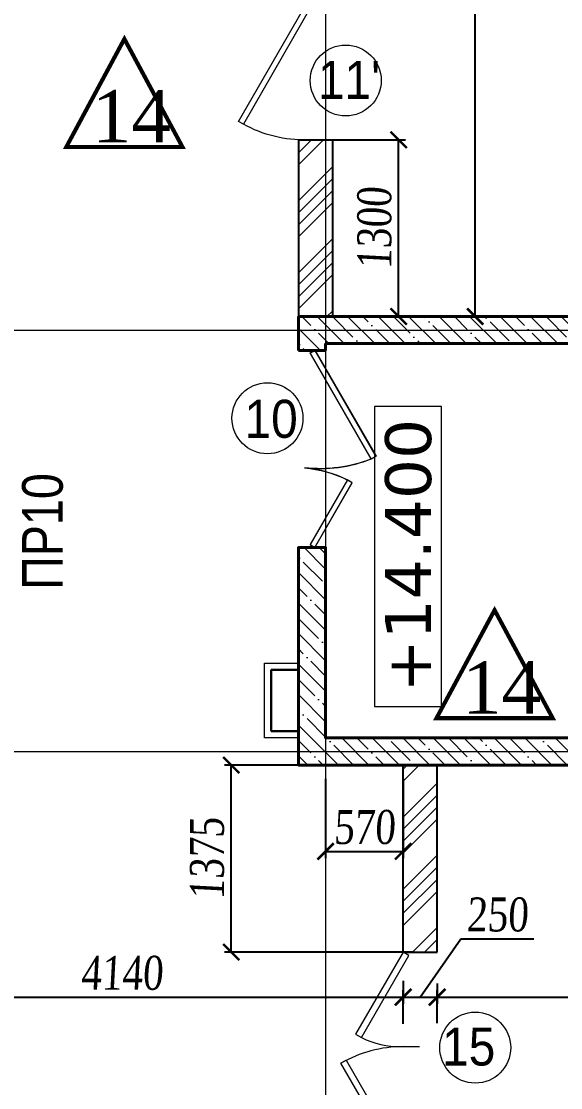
# Model space of a CAD drawing. Header units: inches. Extents: x -407541 to 6688123, y -998590 to 1205599.
# Drawn here: x 174163 to 178133, y 225365 to 233208 of the extents above; entities that cross this region are included whole.
import ezdxf

# ---------------------------------------------------------------- set-up
doc = ezdxf.new("R2010")
doc.units = ezdxf.units.IN
doc.header["$MEASUREMENT"] = 0
doc.linetypes.add('ACAD_ISO04W100', pattern=[30, 24, -3, 0, -3])
for name, color, linetype, lineweight in [('ведомость проемов', 3, 'Continuous', 9), ('гипрок', 35, 'Continuous', 15), ('двери', 123, 'Continuous', 13), ('Дырки ВК', 26, 'Continuous', 30), ('марки полов', 140, 'Continuous', 5), ('МОНОЛИТ', 5, 'Continuous', 40), ('Оси', 254, 'ACAD_ISO04W100', 5), ('отметки', 50, 'Continuous', 13), ('ПЕРЕГОРОДКА', 7, 'Continuous', 25), ('Перемычки', 21, 'Continuous', 13), ('размер внутр', 142, 'Continuous', 5), ('Штриховка', 7, 'Continuous', 9), ('ШТРИХОВКА КИРПИЧ', 30, 'Continuous', 9)]:
    doc.layers.add(name, color=color, linetype=linetype, lineweight=lineweight)
doc.styles.get("Standard").update_dxf_attribs({"font": 'arial.ttf'})
doc.styles.add('style1', font='arial.ttf', dxfattribs={"width": 0.9, "height": 500})
doc.styles.add('STYLE2', font='times.ttf', dxfattribs={"width": 0.8, "oblique": 3})
doc.styles.add('стиль1', font='times.ttf')
doc.dimstyles.new('vnytren', dxfattribs={"dimtxt": 250, "dimasz": 120, "dimexe": 50, "dimexo": 0, "dimgap": 50, "dimtad": 1, "dimdec": 0, "dimzin": 0, "dimdsep": 46, "dimtxsty": 'STYLE2', "dimblk": 'ARCHTICK', "dimcen": 0, "dimadec": 0, "dimazin": 0, "dimtfac": 1, "dimtdec": 0, "dimtmove": 1, "dimatfit": 2, "dimldrblk": 'DOT', "dimfxl": 1, "dimtolj": 1, "dimtzin": 0, "dimarcsym": 0})

# ---------------------------------------------------------------- blocks, each defined once
blk = doc.blocks.new('DVER 2')
at = {"layer": 'двери'}
for p, q in [((6356188.8, 594490.7), (6356068.8, 594490.7)), ((6356188.8, 593040.7), (6356068.8, 593040.7))]:
    blk.add_line(p, q, dxfattribs=at)
for points in [[(6356068.8, 594490.7), (6355618.8, 593711.3), (6355653.5, 593691.3), (6356103.5, 594470.7), (6356068.8, 594490.7)], [(6356068.8, 593040.7), (6355793.8, 593517), (6355828.5, 593537), (6356103.5, 593060.7), (6356068.8, 593040.7)]]:
    blk.add_lwpolyline(points, dxfattribs=at)
for centre, radius, start, end in [((6356027.7, 594627.8), 1008.5, 248.21852, 276.66828), ((6356214.1, 592773.8), 855.2, 94.65037, 116.80634)]:
    blk.add_arc(centre, radius, start, end, dxfattribs=at)
blk = doc.blocks.new('_ARCHTICK')
at = {"color": 0, "linetype": 'ByBlock', "const_width": 0.15}
blk.add_lwpolyline([(-0.5, -0.5), (0.5, 0.5)], dxfattribs=at)
blk = doc.blocks.new('*D1535')
at = {"layer": 'размер внутр', "color": 0, "lineweight": -2, "transparency": 16777216}
for p, q in [((176973, 226149.9), (176973, 225980.5)), ((172833.2, 226124.1), (172833.2, 225980.5)), ((172833.2, 226030.5), (176973, 226030.5))]:
    blk.add_line(p, q, dxfattribs=at)
at = {"layer": 'размер внутр', "color": 0, "lineweight": -2, "transparency": 16777216, "xscale": 120, "yscale": 120, "zscale": 120, "rotation": 180}
blk.add_blockref('_ARCHTICK', (172833.2, 226030.5), dxfattribs=at)
at = {"layer": 'размер внутр', "color": 0, "lineweight": -2, "transparency": 16777216, "xscale": 120, "yscale": 120, "zscale": 120}
blk.add_blockref('_ARCHTICK', (176973, 226030.5), dxfattribs=at)
at = {"layer": 'размер внутр', "color": 0, "transparency": 16777216, "insert": (174903.1, 226207.7), "char_height": 250, "attachment_point": 5, "style": 'STYLE2'}
blk.add_mtext('\\A1;4140', dxfattribs=at)
blk = doc.blocks.new('_Dot')
at = {"color": 0, "linetype": 'ByBlock', "lineweight": -2}
blk.add_line((-0.5, 0), (-1, 0), dxfattribs=at)
at = {"color": 0, "linetype": 'ByBlock', "const_width": 0.5}
blk.add_lwpolyline([(-0.25, 0, 1), (0.25, 0, 1)], format="xyb", close=True, dxfattribs=at)
blk = doc.blocks.new('*D1536')
at = {"layer": 'размер внутр', "color": 0, "lineweight": -2, "transparency": 16777216}
for p, q in [((177099.8, 226031.6), (177397.2, 226460)), ((177397.2, 226460), (177936.3, 226460)), ((176974.8, 225834.4), (176974.8, 226081.6)), ((177224.8, 225840.5), (177224.8, 226081.6)), ((176974.8, 226031.6), (177224.8, 226031.6))]:
    blk.add_line(p, q, dxfattribs=at)
at = {"layer": 'размер внутр', "color": 0, "lineweight": -2, "transparency": 16777216, "xscale": 120, "yscale": 120, "zscale": 120, "rotation": 180}
blk.add_blockref('_ARCHTICK', (176974.8, 226031.6), dxfattribs=at)
at = {"layer": 'размер внутр', "color": 0, "lineweight": -2, "transparency": 16777216, "xscale": 120, "yscale": 120, "zscale": 120}
blk.add_blockref('_ARCHTICK', (177224.8, 226031.6), dxfattribs=at)
at = {"layer": 'размер внутр', "color": 0, "transparency": 16777216, "insert": (177666.8, 226637.2), "char_height": 250, "attachment_point": 5, "style": 'STYLE2'}
blk.add_mtext('\\A1;250', dxfattribs=at)
blk = doc.blocks.new('*D1537')
at = {"layer": 'размер внутр', "color": 0, "lineweight": -2, "transparency": 16777216}
for p, q in [((185053.3, 226285.4), (185053.3, 225980.5)), ((177223.8, 226131.6), (177223.8, 225980.5)), ((177223.8, 226030.5), (185053.3, 226030.5))]:
    blk.add_line(p, q, dxfattribs=at)
at = {"layer": 'размер внутр', "color": 0, "lineweight": -2, "transparency": 16777216, "xscale": 120, "yscale": 120, "zscale": 120, "rotation": 180}
blk.add_blockref('_ARCHTICK', (177223.8, 226030.5), dxfattribs=at)
at = {"layer": 'размер внутр', "color": 0, "lineweight": -2, "transparency": 16777216, "xscale": 120, "yscale": 120, "zscale": 120}
blk.add_blockref('_ARCHTICK', (185053.3, 226030.5), dxfattribs=at)
at = {"layer": 'размер внутр', "color": 0, "transparency": 16777216, "insert": (181138.6, 226208), "char_height": 250, "attachment_point": 5, "style": 'STYLE2'}
blk.add_mtext('\\A1;7830', dxfattribs=at)
blk = doc.blocks.new('*D1538')
at = {"layer": 'размер внутр', "color": 0, "lineweight": -2, "transparency": 16777216}
for p, q in [((176674.9, 227737.6), (175658.6, 227737.6)), ((175708.6, 226362.2), (175708.6, 227737.6)), ((177051.1, 226362.2), (175658.6, 226362.2))]:
    blk.add_line(p, q, dxfattribs=at)
at = {"layer": 'размер внутр', "color": 0, "lineweight": -2, "transparency": 16777216, "xscale": 120, "yscale": 120, "zscale": 120}
for p, rotation in [((175708.6, 227737.6), 90), ((175708.6, 226362.2), 270)]:
    blk.add_blockref('_ARCHTICK', p, dxfattribs=dict(at, rotation=rotation))
at = {"layer": 'размер внутр', "color": 0, "transparency": 16777216, "insert": (175531.1, 227049.9), "char_height": 250, "attachment_point": 5, "rotation": 90, "style": 'STYLE2'}
blk.add_mtext('\\A1;1375', dxfattribs=at)
blk = doc.blocks.new('*D1570')
at = {"layer": 'размер внутр', "color": 0, "lineweight": -2, "transparency": 16777216}
for p, q in [((176603.4, 236737.2), (177553.9, 236737.2)), ((177503.9, 231037.2), (177503.9, 236737.2)), ((176635.9, 231037.2), (177553.9, 231037.2))]:
    blk.add_line(p, q, dxfattribs=at)
at = {"layer": 'размер внутр', "color": 0, "lineweight": -2, "transparency": 16777216, "xscale": 120, "yscale": 120, "zscale": 120}
for p, rotation in [((177503.9, 236737.2), 90), ((177503.9, 231037.2), 270)]:
    blk.add_blockref('_ARCHTICK', p, dxfattribs=dict(at, rotation=rotation))
at = {"layer": 'размер внутр', "color": 0, "transparency": 16777216, "insert": (177326.3, 233887.2), "char_height": 250, "attachment_point": 5, "rotation": 90, "style": 'STYLE2'}
blk.add_mtext('\\A1;5700', dxfattribs=at)
blk = doc.blocks.new('*D3185')
at = {"layer": 'размер внутр', "color": 0, "lineweight": -2, "ltscale": 0.1, "transparency": 16777216}
for p, q in [((176323.1, 232336.7), (176990.4, 232336.7)), ((176940.4, 231037.2), (176940.4, 232336.7)), ((176323, 231037.2), (176990.4, 231037.2))]:
    blk.add_line(p, q, dxfattribs=at)
at = {"layer": 'размер внутр', "color": 0, "lineweight": -2, "ltscale": 0.1, "transparency": 16777216, "xscale": 120, "yscale": 120, "zscale": 120}
for p, rotation in [((176940.4, 232336.7), 90), ((176940.4, 231037.2), 270)]:
    blk.add_blockref('_ARCHTICK', p, dxfattribs=dict(at, rotation=rotation))
at = {"layer": 'размер внутр', "color": 0, "ltscale": 0.1, "transparency": 16777216, "insert": (176763.2, 231687), "char_height": 250, "attachment_point": 5, "rotation": 90, "style": 'STYLE2'}
blk.add_mtext('\\A1;1300', dxfattribs=at)
blk = doc.blocks.new('DVER 4(!)')
at = {"layer": 'двери'}
for points in [[(6388679.9, 630569.8), (6388559.9, 630569.8)], [(6388645.3, 630549.8), (6389150.3, 629675.1), (6389184.9, 629695.1), (6388679.9, 630569.8), (6388645.3, 630549.8)], [(6388679.9, 629559.8), (6388559.9, 629559.8)]]:
    blk.add_lwpolyline(points, dxfattribs=at)
blk.add_arc((6388706.2, 630469.7), 910.3, 268.34833, 299.20183, dxfattribs=at)
blk = doc.blocks.new('12')
at = {"layer": 'двери'}
for p, q in [((0, 0), (0, 120)), ((695.6, 15.2), (695.6, 120)), ((695.6, -15.2), (695.6, 120)), ((1610, 0), (1610, 120)), ((24.4, 42.3), (0, 0)), ((0, 0), (604.5, -349)), ((629, -306.7), (24.4, 42.3)), ((604.5, -349), (629, -306.7))]:
    blk.add_line(p, q, dxfattribs=at)
blk.add_lwpolyline([(1610, 0), (818.1, -457.2), (795.9, -418.7), (1587.8, 38.5)], close=True, dxfattribs=at)
blk.add_arc((1610, 0), 914.4, 180, 210, dxfattribs=at)
blk.add_ellipse((25, -15.2), major_axis=(474.2, 474.2), ratio=1, start_param=5.048184, end_param=5.497787, dxfattribs=at)
blk = doc.blocks.new('*D3326')
at = {"layer": 'размер внутр', "color": 0, "lineweight": -2, "transparency": 16777216}
for p, q in [((176403.2, 227637.2), (176403.2, 227053)), ((176973.2, 227637.2), (176973.2, 227053)), ((176403.2, 227103), (176973.2, 227103))]:
    blk.add_line(p, q, dxfattribs=at)
at = {"layer": 'размер внутр', "color": 0, "lineweight": -2, "transparency": 16777216, "xscale": 120, "yscale": 120, "zscale": 120, "rotation": 180}
blk.add_blockref('_ARCHTICK', (176403.2, 227103), dxfattribs=at)
at = {"layer": 'размер внутр', "color": 0, "lineweight": -2, "transparency": 16777216, "xscale": 120, "yscale": 120, "zscale": 120}
blk.add_blockref('_ARCHTICK', (176973.2, 227103), dxfattribs=at)
at = {"layer": 'размер внутр', "color": 0, "transparency": 16777216, "insert": (176688.2, 227280.5), "char_height": 250, "attachment_point": 5, "style": 'STYLE2'}
blk.add_mtext('\\A1;570', dxfattribs=at)

msp = doc.modelspace()

# ---------------------------------------------------------------- hatches: boundary and pattern name
at = {"layer": 'Штриховка', "ltscale": 0.1}
h = msp.add_hatch(dxfattribs=at)
h.set_pattern_fill('ANSI35', color=256, scale=25, style=0)
h.set_pattern_definition([(135, (498826.57, 318050.7), (112.2532, 112.2532), []), (135, (498714.31, 318050.7), (112.2532, 112.2532), [198.4375, -39.6875, 0, -39.6875])])
h.paths.add_polyline_path([(183003.2, 230937.2), (183203, 230937.2), (183203, 230599.8), (183003.2, 230599.8)])
h.paths.add_polyline_path([(183003.2, 231037.6), (183203, 231037.6), (183203, 230937.2), (183003.2, 230937.2)])
h.paths.add_polyline_path([(176403.2, 231037.2), (183003.2, 231037.6), (183003.2, 230937.2), (176403.2, 230937.2)])
h.paths.add_polyline_path([(176403.2, 230937.2), (183003.2, 230937.2), (183003.2, 230837.6), (176403.2, 230837.6)])
h.paths.add_polyline_path([(176203.3, 231037.2), (176403.2, 231037.2), (176403.2, 230937.2), (176203.3, 230937.2)])
h.paths.add_polyline_path([(176203.3, 230937.2), (176403.2, 230937.2), (176403.2, 230787.6), (176203.3, 230787.6)])
h.paths.add_polyline_path([(176204, 229337.6), (176323.2, 229337.6), (176323.2, 229337.6), (176403.2, 229337.6), (176403.2, 227836.8), (176203.3, 227836.8)])
h.paths.add_polyline_path([(176203.3, 227836.8), (176403.2, 227836.8), (176403.2, 227737.6), (176203.2, 227737.6)])
h.paths.add_polyline_path([(176403.2, 227937.6), (183003.2, 227937.6), (183003.2, 227836.8), (176403.2, 227836.8)])
h.paths.add_polyline_path([(176403.2, 227836.8), (183003.2, 227836.8), (183003.2, 227737.6), (176403.2, 227737.6)])
h.paths.add_polyline_path([(183003.2, 227836.8), (183203, 227836.8), (183203, 227737.6), (183003.2, 227737.6)])
h.paths.add_polyline_path([(183003.2, 228228.7), (183203, 228228.7), (183203, 227836.8), (183003.2, 227836.8), (183003.2, 227937.6), (183003.2, 227937.6)])
at = {"layer": 'ШТРИХОВКА КИРПИЧ', "ltscale": 0.1}
h = msp.add_hatch(dxfattribs=at)
h.set_pattern_fill('ANSI34', color=256, scale=500, style=0)
h.paths.add_polyline_path([(173603.2, 246428.3), (173403.2, 246428.3), (173403.2, 243137.2), (173603.2, 243137.2)])
h.paths.add_polyline_path([(173403.2, 246428.3), (173353.1, 246428.3), (173353.2, 243137.2), (173403.2, 243137.2)])
h.paths.add_polyline_path([(173603.2, 242737.2), (173403.2, 242737.2), (173403.2, 237137.2), (173603.9, 237137.2), (173602.9, 241217.5)])
h.paths.add_polyline_path([(173403.2, 242737.2), (173353.2, 242737.2), (173352.9, 241217.5), (173353.7, 239227.5), (173353.9, 237137.2), (173403.2, 237137.2)])
h.paths.add_polyline_path([(176203.9, 237137.2), (176403.2, 237137.2), (176403.2, 240684), (176203.5, 240684)])
h.paths.add_polyline_path([(176403.2, 237137.2), (176453.9, 237137.2), (176453.7, 239227.5), (176453.9, 239227.5), (176453.5, 240684), (176403.2, 240684)])
h.paths.add_polyline_path([(176403.2, 233446.7), (176453.3, 233446.7), (176453.2, 236737.2), (176403.2, 236737.2)])
h.paths.add_polyline_path([(176403.2, 236737.2), (176203.2, 236737.2), (176203.3, 233446.7), (176403.2, 233446.7)])
h.paths.add_polyline_path([(173603.2, 236737.2), (173403.2, 236737.2), (173403.2, 236217.4), (173603.2, 236217.4)])
h.paths.add_polyline_path([(173353.2, 236217.4), (173403.2, 236217.4), (173403.2, 236737.2), (173353.2, 236737.2)])
h.paths.add_polyline_path([(173403.2, 233627.8), (173603.2, 233627.8), (173603.1, 235207.4), (173403.2, 235207.4)])
h.paths.add_polyline_path([(173403.2, 235207.4), (173353.2, 235207.4), (173353.3, 233627.8), (173403.2, 233627.8)])
h.paths.add_polyline_path([(173403.2, 231137.2), (173603.4, 231137.2), (173603.2, 233627.8), (173403.2, 233627.8)])
h.paths.add_polyline_path([(173403.2, 233627.8), (173353.3, 233627.8), (173353.4, 231137.2), (173403.2, 231137.2)])
h.paths.add_polyline_path([(176403.2, 232336.7), (176203.3, 232336.7), (176203.4, 231037.2), (176403.2, 231037.2)])
h.paths.add_polyline_path([(176453.1, 232336.7), (176403.2, 232336.7), (176403.2, 231037.2), (176453.5, 231037.2)])
h = msp.add_hatch(dxfattribs=at)
h.set_pattern_fill('ANSI34', color=256, scale=500, style=0)
h.paths.add_polyline_path([(173203.2, 227837.2), (173203.2, 227917.2), (173203.4, 227917.2), (173203.4, 228037.2), (172583.2, 228037.2), (172583.2, 227837.2)])
h.paths.add_polyline_path([(173203.2, 227787.2), (173203.2, 227837.2), (172583.2, 227837.2), (172583.2, 226362.2), (172833.2, 226362.2), (172833.2, 227787.2)])
h.paths.add_polyline_path([(176973, 226362.2), (177223, 226362.2), (177223, 227737.6), (176973, 227737.6)])
h.paths.add_polyline_path([(177223, 224752.2), (176973, 224752.2), (176973, 224372), (176403.2, 223802.6), (176403.2, 222937.2), (176453.1, 222937.2), (176453.1, 223499.1), (177223, 224268.4)])
h.paths.add_polyline_path([(176403.2, 223802.6), (176203.1, 223602.7), (176203.1, 222937.2), (176403.2, 222937.2)])
h.paths.add_polyline_path([(173353.1, 222937.2), (173403.2, 222937.2), (173403.2, 223802.4), (172833.2, 224372), (172833.2, 224752.2), (172583.2, 224752.2), (172583.2, 224268.4), (173353.1, 223499.1)])
h.paths.add_polyline_path([(173603.1, 223602.7), (173403.2, 223802.4), (173403.2, 222937.2), (173603.1, 222937.2)])

# ---------------------------------------------------------------- linework, layer by layer
at = {"layer": 'ведомость проемов'}
for centre in [(176551.1, 232773.1), (175975.1, 230288.8), (177504.3, 225659.3)]:
    msp.add_circle(centre, 261.1, dxfattribs=at)
at = {"layer": 'гипрок', "ltscale": 0.1}
msp.add_lwpolyline([(176203.2, 228437.2), (176003.2, 228437.2), (176003.2, 227987.2), (176203.2, 227987.2), (176203.2, 227937.2), (175953.2, 227937.2), (175953.2, 228487.2), (176203.2, 228487.2), (176203.2, 228437.2)], dxfattribs=at)
at = {"layer": 'Дырки ВК'}
msp.add_lwpolyline([(176003.4, 227987.2), (176203.4, 227987.2), (176203.4, 228437.2), (176003.4, 228437.2)], close=True, dxfattribs=at)
at = {"layer": 'марки полов', "const_width": 30}
for points in [[(174494.5, 232284.2), (174921.9, 233078.7), (175349.4, 232284.2)], [(177219.3, 228082.9), (177646.8, 228877.4), (178074.3, 228082.9)]]:
    msp.add_lwpolyline(points, close=True, dxfattribs=at)
at = {"layer": 'МОНОЛИТ'}
for p, q in [((183203.2, 231037.6), (176203.2, 231037.2)), ((176203.2, 231037.2), (176203.2, 230787.6)), ((176403.2, 230787.6), (176403.2, 230837.6)), ((176403.2, 230837.6), (183003.2, 230837.6)), ((176203.2, 230787.6), (176403.2, 230787.6))]:
    msp.add_line(p, q, dxfattribs=at)
msp.add_lwpolyline([(183203.2, 228337.6), (183003.1, 228337.6), (183003.2, 227937.6), (176403.2, 227937.6), (176403.2, 229337.6), (176203.2, 229337.6), (176203.2, 227737.6), (183203.2, 227737.6), (183203.2, 227737.6)], close=True, dxfattribs=at)
at = {"layer": 'Оси', "ltscale": 0.3}
for p, q in [((176403.2, 278737.2), (176403.2, 186893.5)), ((157503.2, 230937.2), (192303.2, 230937.2)), ((157503.2, 227837.2), (192303.2, 227837.2))]:
    msp.add_line(p, q, dxfattribs=at)
at = {"layer": 'отметки'}
msp.add_lwpolyline([(177254.9, 228168.2), (177254.9, 230374.5), (176762.3, 230374.5), (176762.3, 228168.2)], close=True, dxfattribs=at)
at = {"layer": 'ПЕРЕГОРОДКА'}
for p, q in [((176203, 232336.7), (176203.4, 231037.2)), ((176203, 232336.7), (176453.1, 232336.7)), ((176453.1, 232336.7), (176453.5, 231037.2)), ((176973, 226362.2), (177223, 226362.2))]:
    msp.add_line(p, q, dxfattribs=at)
for points in [[(176973, 226362.2), (176973, 227737.6)], [(177223, 226362.2), (177223, 227737.6)]]:
    msp.add_lwpolyline(points, dxfattribs=at)
at = {"layer": 'Штриховка'}
msp.add_line((176973, 226362.2), (177093, 226362.2), dxfattribs=at)

# ---------------------------------------------------------------- block references
at = {"layer": 'двери', "xscale": -1}
for name, p in [('DVER 4(!)', (6564948, -397223.1)), ('DVER 2', (6532392.1, -363703.1)), ('DVER 2', (6532393.1, -363701.5))]:
    msp.add_blockref(name, p, dxfattribs=at)
at = {"layer": 'двери', "rotation": 270}
msp.add_blockref('12', (176973, 226362.2), dxfattribs=at)

# ---------------------------------------------------------------- texts
at = {"layer": 'ведомость проемов', "char_height": 280, "style": 'style1'}
for s, insert, width, attachment_point in [("11'", (176346.4, 232917.7), 4068.199, 1), ('10', (175806.4, 230424.6), 4068.199, 1), ('15', (177652.2, 225523.5), 4006.134, 9)]:
    msp.add_mtext(s, dxfattribs=dict(at, insert=insert, width=width, attachment_point=attachment_point))
at = {"layer": 'марки полов', "char_height": 385, "width": 645.369, "attachment_point": 1, "style": 'стиль1'}
for insert in [(174682.8, 232702.3), (177407.7, 228501)]:
    msp.add_mtext('14', dxfattribs=dict(at, insert=insert))
at = {"layer": 'отметки', "insert": (176840.8, 229279), "char_height": 338, "width": 999.343, "attachment_point": 2, "rotation": 90}
msp.add_mtext('{\\fVerdana|b0|i0|c204|p34;+14.400}', dxfattribs=at)
at = {"layer": 'Перемычки', "width": 0.82}
msp.add_text('ПР10', height=300, rotation=89.99787, dxfattribs=at).set_placement((174468.7, 229026.8))

# ---------------------------------------------------------------- dimensions: what is measured, and where the dimension line sits
at = {"layer": 'размер внутр'}
for base, p1, p2, picture, middle in [((177503.9, 236737.2), (176635.9, 231037.2), (176603.4, 236737.2), '*D1570', (177326.3, 233887.2)), ((175708.6, 227737.6), (177051.1, 226362.2), (176674.9, 227737.6), '*D1538', (175531.1, 227049.9))]:
    dim = msp.add_linear_dim(base=base, p1=p1, p2=p2, angle=90, dimstyle='vnytren', dxfattribs=at)
    dim.commit()
    dim.dimension.update_dxf_attribs({"geometry": picture, "text_midpoint": middle})
at = {"layer": 'размер внутр', "ltscale": 0.1}
dim = msp.add_linear_dim(base=(176940.3722, 232336.7262), p1=(176323.0463, 231037.2172), p2=(176323.1028, 232336.7262), angle=90, dimstyle='vnytren', dxfattribs=at)
dim.commit()
dim.dimension.update_dxf_attribs({"geometry": '*D3185', "text_midpoint": (176763.2093, 231686.9717)})
at = {"layer": 'размер внутр'}
for base, p1, p2, picture, middle in [((176973.2, 227103), (176403.2, 227637.2), (176973.2, 227637.2), '*D3326', (176688.2, 227280.5)), ((176973, 226030.5), (172833.2, 226124.1), (176973, 226149.9), '*D1535', (174903.1, 226207.7)), ((185053.3143, 226030.4886), (177223.7905, 226131.5659), (185053.3143, 226285.4488), '*D1537', (181138.5524, 226208.0121))]:
    dim = msp.add_linear_dim(base=base, p1=p1, p2=p2, dimstyle='vnytren', dxfattribs=at)
    dim.commit()
    dim.dimension.update_dxf_attribs({"geometry": picture, "text_midpoint": middle})
dim = msp.add_linear_dim(base=(177224.8, 226031.6), p1=(176974.8, 225834.4), p2=(177224.8, 225840.5), dimstyle='vnytren', dxfattribs=at)
dim.commit()
dim.dimension.update_dxf_attribs({"geometry": '*D1536', "text_midpoint": (177447.2, 226460), "dimtype": 160})

doc.saveas('drawing.dxf')
